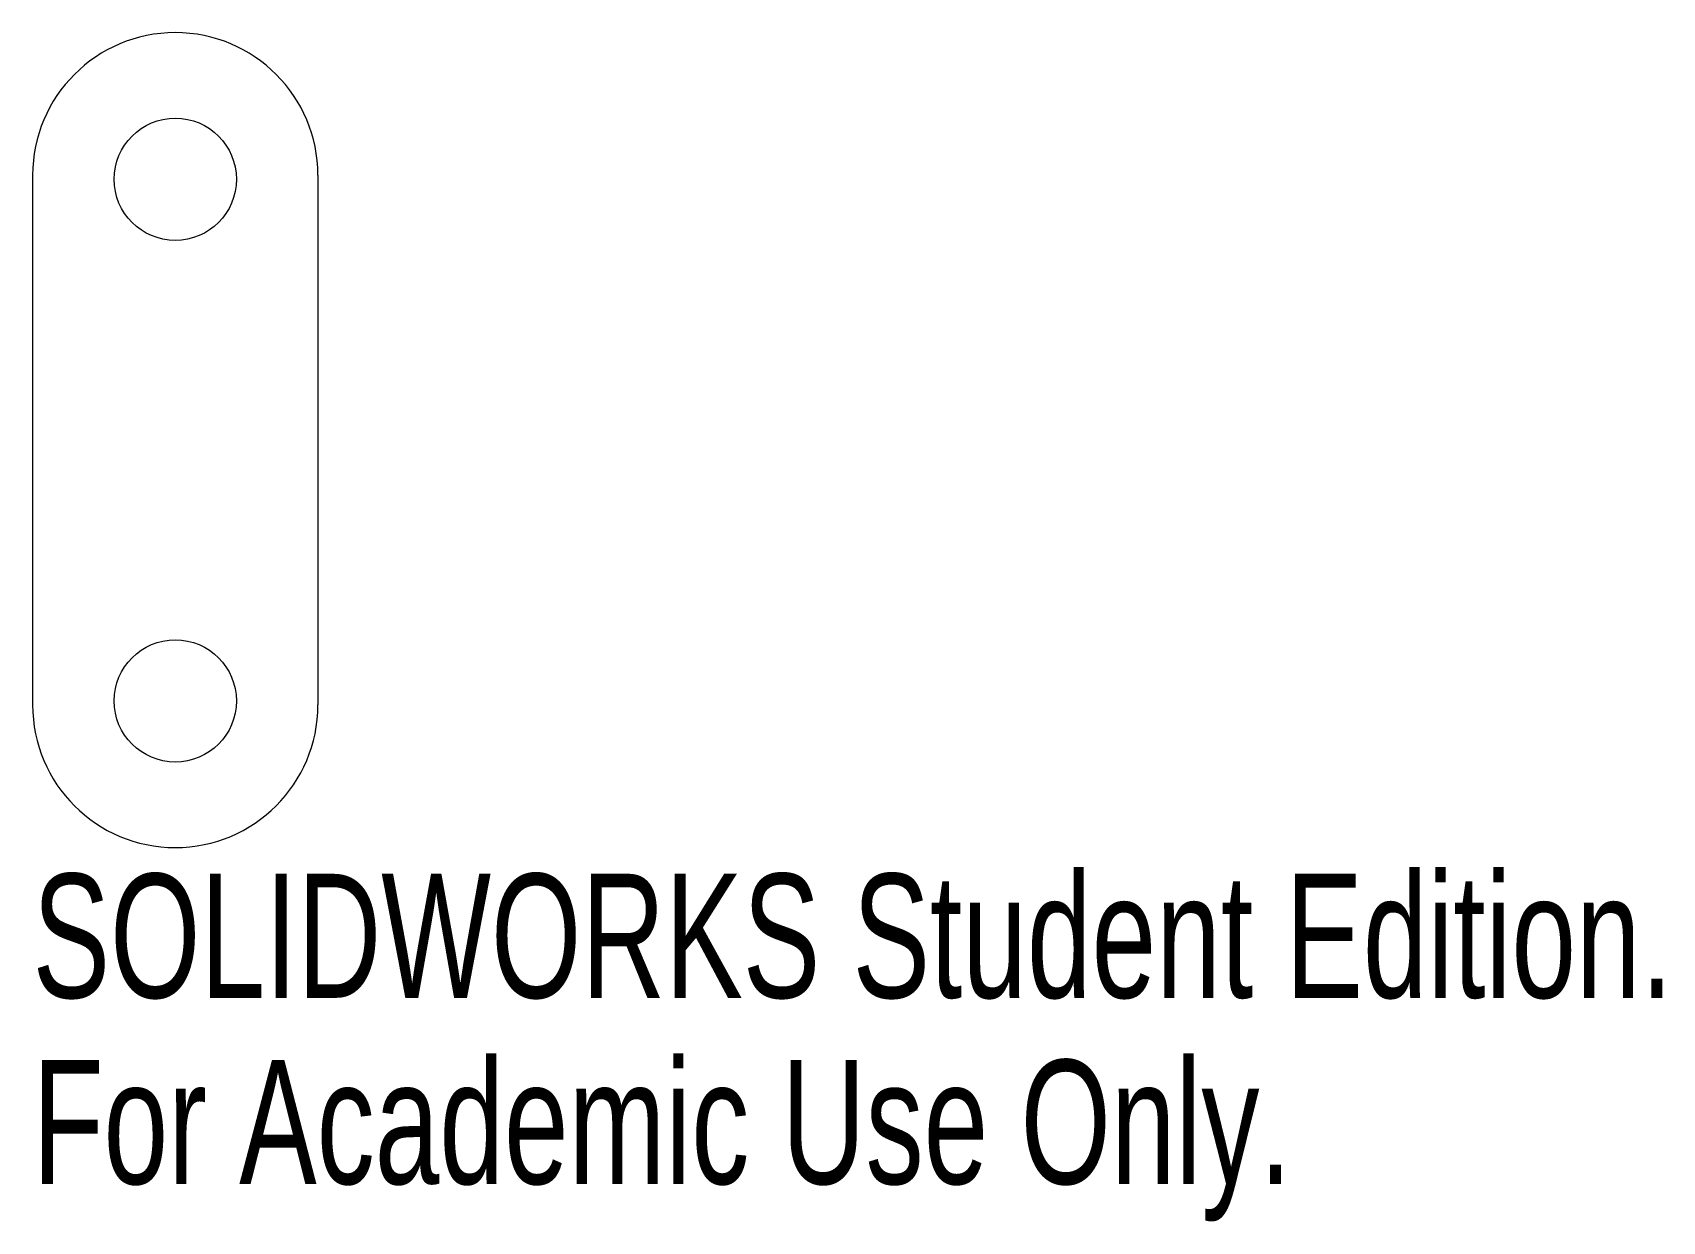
# Model space of a CAD drawing. Header units: inches. Extents: x -0.22 to 2.28, y -1.2 to 0.62.
import ezdxf

# ---------------------------------------------------------------- set-up
doc = ezdxf.new("R2010")
doc.units = ezdxf.units.IN
doc.header["$MEASUREMENT"] = 0
doc.styles.add('SLDTEXTSTYLE0', font='TXT', dxfattribs={"width": 0.7})

msp = doc.modelspace()

# ---------------------------------------------------------------- linework, layer by layer
at = {"color": 7, "linetype": 'Continuous', "lineweight": 15}
for p, q in [((-0.2188, 0.4062), (-0.2188, -0.4062)), ((0.2188, -0.4062), (0.2188, 0.4062))]:
    msp.add_line(p, q, dxfattribs=at)
for centre in [(0, 0.4), (0, -0.4)]:
    msp.add_circle(centre, 0.0937, dxfattribs=at)
for centre, start, end in [((0, 0.4062), 0, 180), ((0, -0.4062), 180, 0)]:
    msp.add_arc(centre, 0.2187, start, end, dxfattribs=at)

# ---------------------------------------------------------------- texts
at = {"color": 7, "linetype": 'Continuous', "char_height": 0.1903, "attachment_point": 1, "style": 'SLDTEXTSTYLE0'}
for s, insert in [('SOLIDWORKS Student Edition.', (-0.2188, -0.6651)), ('For Academic Use Only.', (-0.2188, -0.9506))]:
    msp.add_mtext(s, dxfattribs=dict(at, insert=insert))

doc.saveas('drawing.dxf')
